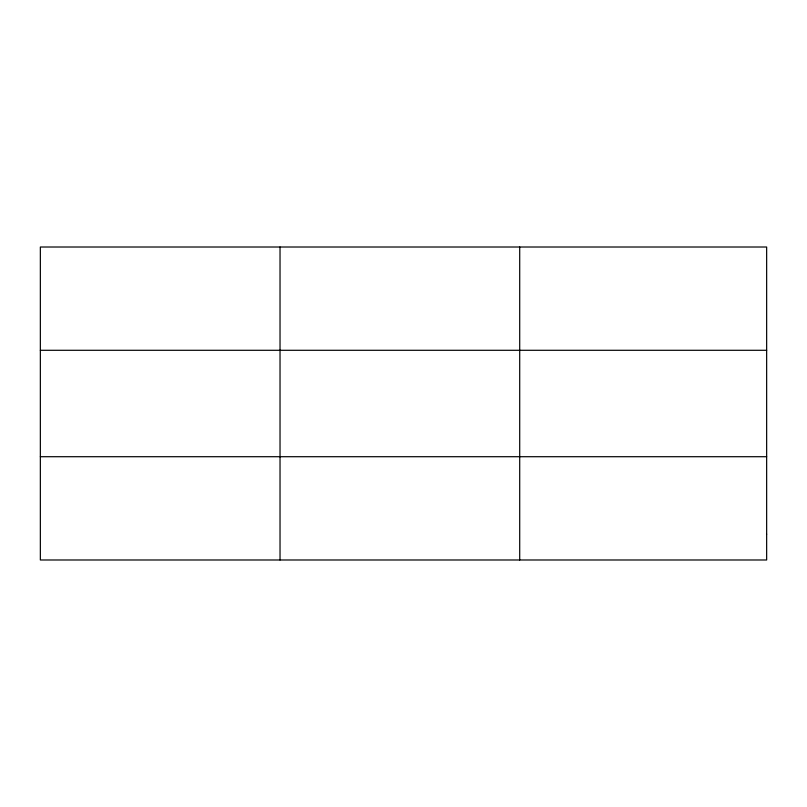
<?xml version="1.0" encoding="UTF-8"?>
<svg xmlns="http://www.w3.org/2000/svg" width="807" height="807" viewBox="0 0 807 807"><rect width="100%" height="100%" fill="white"/><g stroke="black" fill="none" stroke-linecap="round" stroke-linejoin="round"><path stroke-width="1.21" d="M280.029 247.013L280.029 559.987M519.708 247.013L519.708 559.987M40.35 350.288L766.65 350.288M40.35 456.712L766.65 456.712M766.65 534.173L766.65 559.987L40.35 559.987L40.35 247.013L766.65 247.013L766.65 534.173"/></g></svg>
